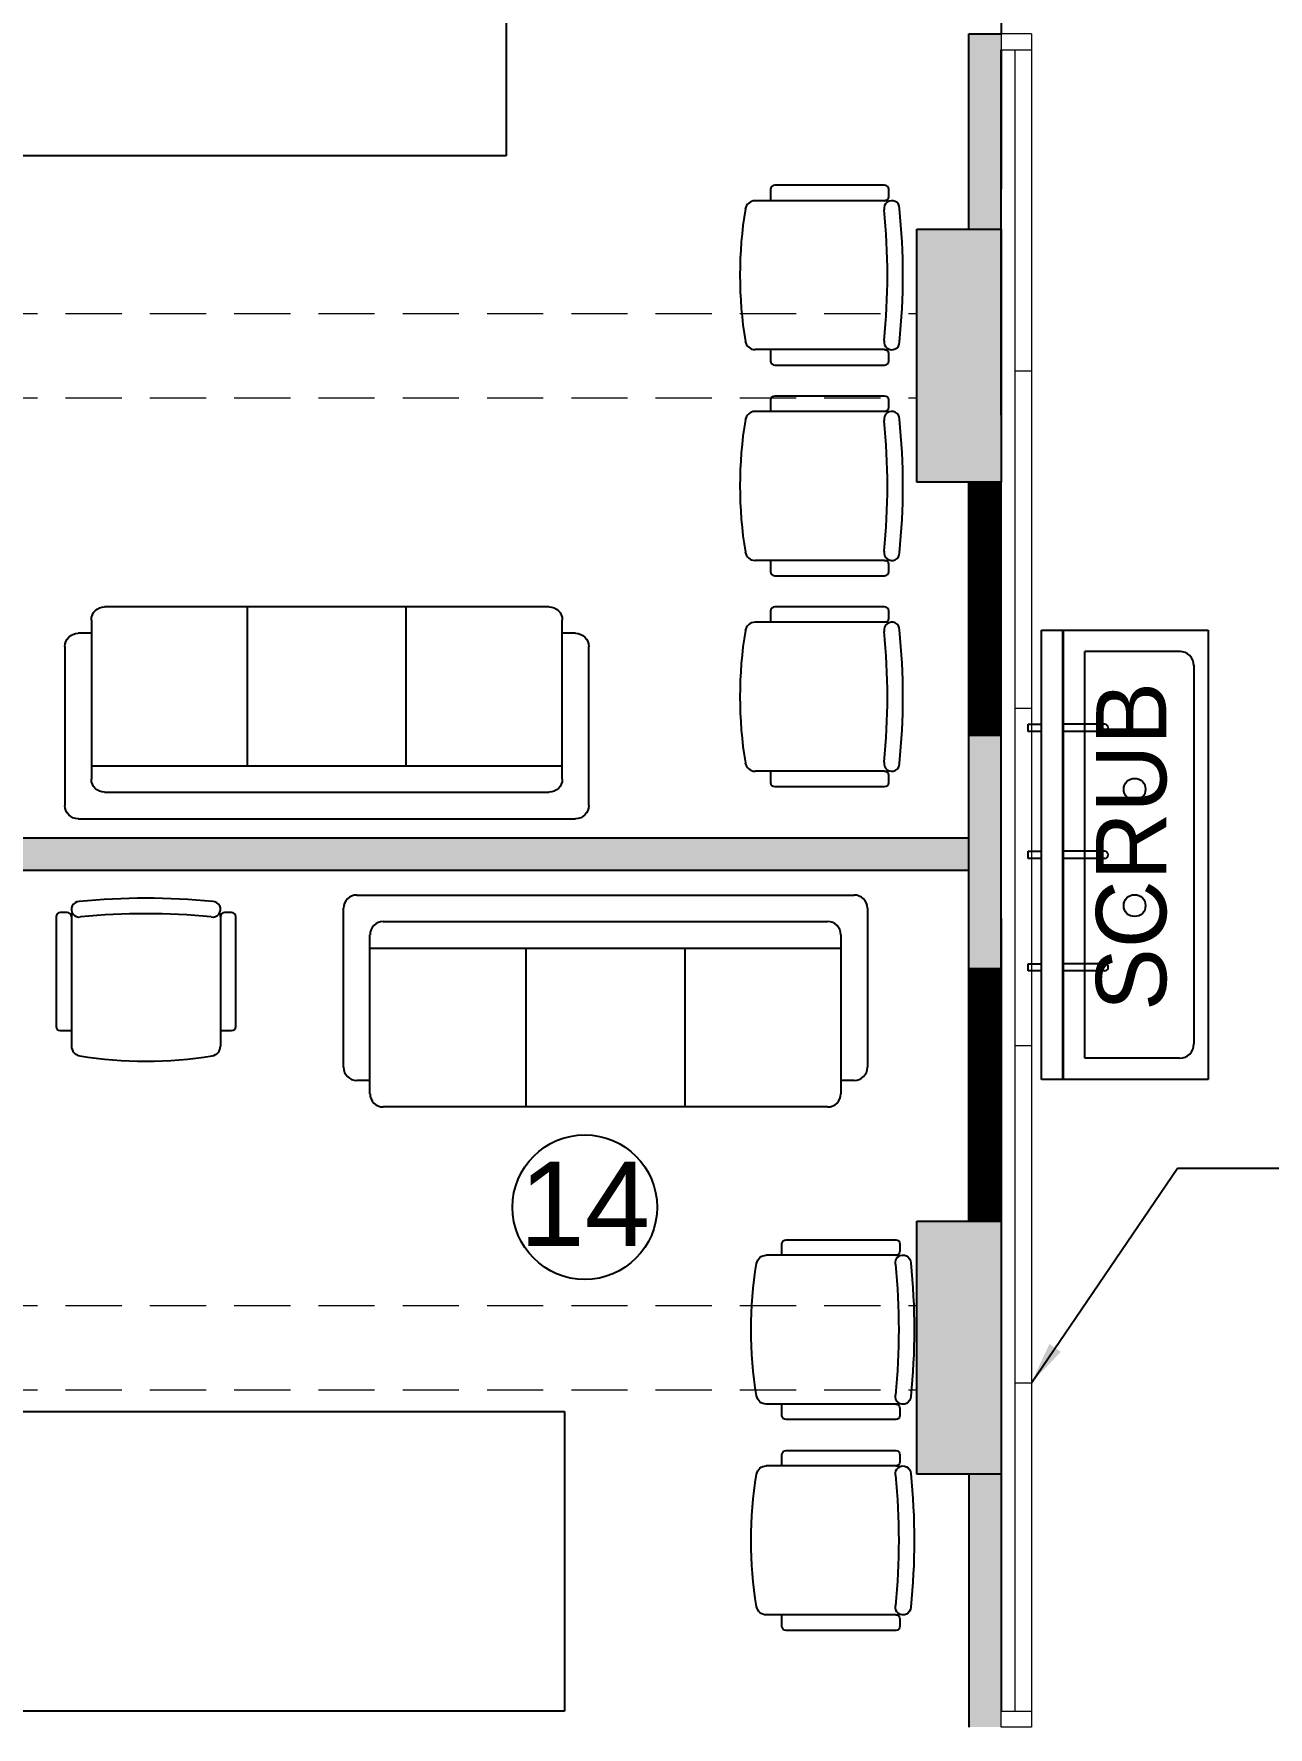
# Model space of a CAD drawing. Extents: x 11034434 to 11724204, y -4674497 to -3911811.
# Drawn here: x 11315328 to 11319720, y -4627642 to -4621617 of the extents above; entities that cross this region are included whole.
import ezdxf

# ---------------------------------------------------------------- set-up
doc = ezdxf.new("R2010")
doc.units = 0
doc.header["$MEASUREMENT"] = 0
doc.linetypes.add('HIDDEN', pattern=[0.375, 0.25, -0.125])
doc.layers.get('0').update_dxf_attribs({"color": 251, "linetype": 'CONTINUOUS'})
for name, color, linetype, lineweight in [('0.0', 251, 'CONTINUOUS', 0), ('2019.07.15_HOSPITAL FLOOR PLANS$0$AIIMS-Text', 8, 'CONTINUOUS', 9), ('WALL PANEL', 7, 'CONTINUOUS', 15)]:
    doc.layers.add(name, color=color, linetype=linetype, lineweight=lineweight)
for name, color, linetype in [('A- MEP Fixture', 8, 'CONTINUOUS'), ('BEAM', 251, 'CONTINUOUS'), ('dim ref', 251, 'CONTINUOUS'), ('HATCH', 251, 'CONTINUOUS'), ('HS', 251, 'CONTINUOUS')]:
    doc.layers.add(name, color=color, linetype=linetype)
doc.styles.add('0_RM-NM', font='arial.ttf')
doc.styles.add('2019.07.15_HOSPITAL FLOOR PLANS$0$Century Gothic', font='GOTHIC.TTF')
doc.styles.get("Standard").update_dxf_attribs({"font": 'arial.ttf'})
doc.dimstyles.new('Scale 50', dxfattribs={"dimscale": 0, "dimtxt": 150, "dimasz": 150, "dimexe": 0, "dimexo": 50, "dimgap": 0, "dimtad": 0, "dimtoh": 1, "dimdec": 0, "dimzin": 0, "dimdsep": 46, "dimtxsty": '0_RM-NM', "dimcen": 0, "dimdle": 100, "dimclrd": 204, "dimclre": 212, "dimclrt": 224, "dimadec": 0, "dimazin": 0, "dimtfac": 1, "dimtdec": 0, "dimtofl": 0, "dimtmove": 1, "dimatfit": 3, "dimfxl": 1, "dimtolj": 1, "dimtzin": 0, "dimlwe": -1, "dimarcsym": 0})

# ---------------------------------------------------------------- blocks, each defined once
blk = doc.blocks.new('sofa 6')
at = {"layer": 'A- MEP Fixture'}
for p, q in [((-1044.4, 890), (1044.4, 890)), ((-1100, 166.9), (-1100, 834.3)), ((1100, 834.3), (1100, 166.9)), ((-988.8, 55.6), (-988.8, 723.1)), ((-933.1, 778.7), (933.1, 778.7)), ((988.8, 723.1), (988.8, 55.6)), ((-988.8, 667.5), (988.8, 667.5)), ((-333.8, 667.5), (-333.8, 0)), ((333.7, 667.5), (333.7, 0)), ((-988.8, 111.2), (-1044.4, 111.2)), ((1044.4, 111.2), (988.8, 111.2)), ((933.1, 0), (-933.1, 0))]:
    blk.add_line(p, q, dxfattribs=at)
for centre, start, end in [((-1044.4, 834.3), 90, 180), ((1044.4, 834.3), 0, 90), ((-933.1, 723.1), 90, 180), ((933.1, 723.1), 0, 90), ((-1044.4, 166.9), 180, 270), ((1044.4, 166.9), 270, 0), ((-933.1, 55.6), 180, 270), ((933.1, 55.6), 270, 0)]:
    blk.add_arc(centre, 55.6, start, end, dxfattribs=at)
blk = doc.blocks.new('scr1')
at = {"color": 4}
for p, q in [((19255.6, 148251.3), (19255.6, 148298.9)), ((19255.6, 148298.9), (19281, 148298.9)), ((19281, 148298.9), (19281, 148251.3)), ((19656, 148251.3), (19656, 148298.9)), ((19656, 148298.9), (19681.4, 148298.9)), ((19681.4, 148298.9), (19681.4, 148251.3)), ((20107.7, 148251.3), (20107.7, 148298.9)), ((20107.7, 148298.9), (20133.1, 148298.9)), ((20133.1, 148298.9), (20133.1, 148251.3)), ((18868.7, 147658.4), (18868.7, 148251.3)), ((18868.7, 148251.3), (20468.6, 148251.3)), ((20468.6, 148251.3), (20468.6, 147658.4)), ((18868.7, 148175.1), (20468.6, 148175.1)), ((18868.7, 148173.5), (20468.6, 148173.5)), ((19255.6, 148026.6), (19255.6, 148173.5)), ((19255.6, 148026.6), (19255.6, 148173.5)), ((19281, 148026.6), (19281, 148173.5)), ((19281, 148026.6), (19281, 148173.5)), ((19656, 148026.7), (19656, 148173.5)), ((19656, 148026.7), (19656, 148173.5)), ((19681.4, 148026.7), (19681.4, 148173.5)), ((19681.4, 148026.7), (19681.4, 148173.5)), ((20107.7, 148026.7), (20107.7, 148173.5)), ((20107.7, 148026.7), (20107.7, 148173.5)), ((20133.1, 148026.7), (20133.1, 148173.5)), ((20133.1, 148026.7), (20133.1, 148173.5)), ((18944.9, 148097.3), (20392.4, 148097.3)), ((18944.9, 147760), (18944.9, 148097.3)), ((20392.4, 147760), (20392.4, 148097.3)), ((20392.4, 147757.1), (20392.4, 148097.3)), ((20343.1, 147709.2), (18995.7, 147709.2)), ((20468.6, 147658.4), (18868.7, 147658.4))]:
    blk.add_line(p, q, dxfattribs=at)
for centre in [(19487.9, 147920.2), (19901.7, 147920.2)]:
    blk.add_circle(centre, 38.9, dxfattribs=at)
for centre, radius, start, end in [((19268.3, 148026.6), 12.7, 180.00002, 359.99998), ((19268.3, 148026.6), 12.7, 180.00002, 359.99998), ((19668.7, 148026.7), 12.7, 180.00002, 359.99998), ((19668.7, 148026.7), 12.7, 180.00002, 359.99998), ((20120.4, 148026.7), 12.7, 180.00002, 359.99998), ((20120.4, 148026.7), 12.7, 180.00002, 359.99998), ((18995.7, 147760), 50.8, 180, 270), ((20341.6, 147760), 50.8, 270, 0)]:
    blk.add_arc(centre, radius, start, end, dxfattribs=at)

msp = doc.modelspace()

# ---------------------------------------------------------------- hatches: boundary and pattern name
at = {"ltscale": 500}
for points in [[(11318770.7, -4621616.6), (11318655.7, -4621616.6), (11318655.7, -4622312), (11318770.7, -4622312)], [(11318655.7, -4624112), (11318770.7, -4624112), (11318770.7, -4624942), (11318655.7, -4624942)], [(11318655.7, -4624477), (11312740.7, -4624477), (11312740.7, -4624592), (11318655.7, -4624592)], [(11318655.7, -4627642), (11318770.7, -4627642), (11318770.7, -4626742), (11318655.7, -4626742)]]:
    msp.add_hatch(color=256, dxfattribs=at).paths.add_polyline_path(points)
at = {"layer": 'HATCH', "ltscale": 500}
h = msp.add_hatch(color=251, dxfattribs=at)
h.dxf.hatch_style = 1
h.paths.add_polyline_path([(11284390.7, -4648802), (11284690.7, -4648802), (11284690.7, -4649702), (11284390.7, -4649702)])
h.paths.add_polyline_path([(11327800.7, -4652667), (11328700.7, -4652667), (11328700.7, -4652967), (11327800.7, -4652967)])
h.paths.add_polyline_path([(11302215.7, -4658732), (11302515.7, -4658732), (11302515.7, -4659632), (11302215.7, -4659632)])
h.paths.add_polyline_path([(11324600.7, -4658732), (11325200.7, -4658732), (11325200.7, -4659032), (11324600.7, -4659032)])
h.paths.add_polyline_path([(11280960.7, -4640612), (11281710.7, -4640612), (11281710.7, -4640912), (11280960.7, -4640912)])
h.paths.add_polyline_path([(11280960.7, -4644142), (11281860.7, -4644142), (11281860.7, -4644442), (11280960.7, -4644442)])
h.paths.add_polyline_path([(11317942.4, -4658632), (11318770.7, -4658632), (11318770.7, -4658932), (11317942.4, -4658932)])
h.paths.add_polyline_path([(11294185.7, -4658032), (11294485.7, -4658032), (11294485.7, -4658932), (11294185.7, -4658932)])
h.paths.add_polyline_path([(11288015.7, -4658182), (11288315.7, -4658182), (11288315.7, -4658932), (11288015.7, -4658932)])
h.paths.add_polyline_path([(11287690.7, -4658957), (11287990.7, -4658957), (11287990.7, -4659707), (11287690.7, -4659707)])
h.paths.add_polyline_path([(11280960.7, -4629742), (11281710.7, -4629742), (11281710.7, -4630042), (11280960.7, -4630042)])
h.paths.add_polyline_path([(11327800.7, -4629742), (11328700.7, -4629742), (11328700.7, -4630042), (11327800.7, -4630042)])
h.paths.add_polyline_path([(11280860.7, -4648802), (11281160.7, -4648802), (11281160.7, -4649702), (11280860.7, -4649702)])
h.paths.add_polyline_path([(11287690.7, -4658182), (11287990.7, -4658182), (11287990.7, -4658932), (11287690.7, -4658932)])
h.paths.add_polyline_path([(11327700.7, -4616012), (11328000.7, -4616012), (11328000.7, -4615033.7), (11327700.7, -4615033.7)])
h.paths.add_polyline_path([(11280960.7, -4637012), (11281710.7, -4637012), (11281710.7, -4637312), (11280960.7, -4637312)])
h.paths.add_polyline_path([(11309415.7, -4658732), (11309715.7, -4658732), (11309715.7, -4659632), (11309415.7, -4659632)])
h.paths.add_polyline_path([(11327800.7, -4609782), (11328700.7, -4609782), (11328700.7, -4610082), (11327800.7, -4610082)])
h.paths.add_polyline_path([(11327800.7, -4626142), (11328700.7, -4626142), (11328700.7, -4626442), (11327800.7, -4626442)])
h.paths.add_polyline_path([(11280960.7, -4633412), (11281710.7, -4633412), (11281710.7, -4633712), (11280960.7, -4633712)])
h.paths.add_polyline_path([(11313015.7, -4652702), (11313315.7, -4652702), (11313315.7, -4653602), (11313015.7, -4653602)])
h.paths.add_polyline_path([(11327800.7, -4633412), (11328700.7, -4633412), (11328700.7, -4633712), (11327800.7, -4633712)])
h.paths.add_polyline_path([(11286005.7, -4619012), (11286305.7, -4619012), (11286305.7, -4619612), (11286005.7, -4619612)])
h.paths.add_polyline_path([(11280960.7, -4619012), (11281860.7, -4619012), (11281860.7, -4619312), (11280960.7, -4619312)])
h.paths.add_polyline_path([(11327800.7, -4619012), (11328600.7, -4619012), (11328600.7, -4619312), (11327800.7, -4619312)])
h.paths.add_polyline_path([(11324600.7, -4647742), (11325299.6, -4647742), (11325299.6, -4648042), (11324600.7, -4648042)])
h.paths.add_polyline_path([(11321770.7, -4658632), (11322598.9, -4658632), (11322598.9, -4658932), (11321770.7, -4658932)])
h.paths.add_polyline_path([(11327800.7, -4640612), (11328700.7, -4640612), (11328700.7, -4640912), (11327800.7, -4640912)])
h.paths.add_polyline_path([(11286005.7, -4615412), (11286305.7, -4615412), (11286305.7, -4616012), (11286005.7, -4616012)])
h.paths.add_polyline_path([(11286330.7, -4615412), (11286630.7, -4615412), (11286630.7, -4616012), (11286330.7, -4616012)])
h.paths.add_polyline_path([(11282340.7, -4615112), (11282640.7, -4615112), (11282640.7, -4616012), (11282340.7, -4616012)])
h.paths.add_polyline_path([(11327800.7, -4658632), (11328700.7, -4658632), (11328700.7, -4658932), (11327800.7, -4658932)])
h.paths.add_polyline_path([(11300450.7, -4607482), (11300750.7, -4607482), (11300750.7, -4608382), (11300450.7, -4608382)])
h.paths.add_polyline_path([(11306480.7, -4607482), (11306780.7, -4607482), (11306780.7, -4608382), (11306480.7, -4608382)])
h.paths.add_polyline_path([(11284390.7, -4658182), (11284690.7, -4658182), (11284690.7, -4658932), (11284390.7, -4658932)])
h.paths.add_polyline_path([(11286330.7, -4619012), (11286630.7, -4619012), (11286630.7, -4619612), (11286330.7, -4619612)])
h.paths.add_polyline_path([(11297150.7, -4607482), (11297450.7, -4607482), (11297450.7, -4608382), (11297150.7, -4608382)])
h.paths.add_polyline_path([(11282340.7, -4609232), (11282640.7, -4609232), (11282640.7, -4609982), (11282340.7, -4609982)])
h.paths.add_polyline_path([(11286005.7, -4622612), (11286305.7, -4622612), (11286305.7, -4623212), (11286005.7, -4623212)])
h.paths.add_polyline_path([(11286330.7, -4623212), (11286630.7, -4623212), (11286630.7, -4622612), (11286330.7, -4622612)])
h.paths.add_polyline_path([(11284390.7, -4643692), (11284690.7, -4643692), (11284690.7, -4644442), (11284390.7, -4644442)])
h.paths.add_polyline_path([(11286005.7, -4609232), (11286305.7, -4609232), (11286305.7, -4609982), (11286005.7, -4609982)])
h.paths.add_polyline_path([(11283940.7, -4658957), (11284690.7, -4658957), (11284690.7, -4659257), (11283940.7, -4659257)])
h.paths.add_polyline_path([(11313015.7, -4658732), (11313315.7, -4658732), (11313315.7, -4659632), (11313015.7, -4659632)])
h.paths.add_polyline_path([(11284390.7, -4652702), (11284690.7, -4652702), (11284690.7, -4653452), (11284390.7, -4653452)])
h.paths.add_polyline_path([(11305815.7, -4658732), (11306115.7, -4658732), (11306115.7, -4659632), (11305815.7, -4659632)])
h.paths.add_polyline_path([(11327800.7, -4622612), (11328700.7, -4622612), (11328700.7, -4622912), (11327800.7, -4622912)])
h.paths.add_polyline_path([(11280960.7, -4626142), (11281710.7, -4626142), (11281710.7, -4626442), (11280960.7, -4626442)])
h.paths.add_polyline_path([(11321770.7, -4658957), (11322370.7, -4658957), (11322370.7, -4659257), (11321770.7, -4659257)])
h.paths.add_polyline_path([(11280685.7, -4658957), (11281435.7, -4658957), (11281435.7, -4659257), (11280685.7, -4659257)])
h.paths.add_polyline_path([(11318170.7, -4658957), (11318770.7, -4658957), (11318770.7, -4659257), (11318170.7, -4659257)])
h.paths.add_polyline_path([(11281860.7, -4622612), (11280960.7, -4622612), (11280960.7, -4622912), (11281860.7, -4622912)])
h.paths.add_polyline_path([(11294185.7, -4652702), (11294485.7, -4652702), (11294485.7, -4653602), (11294185.7, -4653602)])
h.paths.add_polyline_path([(11298615.7, -4658732), (11298915.7, -4658732), (11298915.7, -4659632), (11298615.7, -4659632)])
h.paths.add_polyline_path([(11318470.7, -4652702), (11318770.7, -4652702), (11318770.7, -4653602), (11318470.7, -4653602)])
h.paths.add_polyline_path([(11327800.7, -4644142), (11328700.7, -4644142), (11328700.7, -4644442), (11327800.7, -4644442)])
h.paths.add_polyline_path([(11327800.7, -4649402), (11328778.9, -4649402), (11328778.9, -4649702), (11327800.7, -4649702)])
h.paths.add_polyline_path([(11288760.7, -4609082), (11289060.7, -4609082), (11289060.7, -4609982), (11288760.7, -4609982)])
edge = h.paths.add_edge_path()
edge.add_line((11309265.7, -4609082), (11309265.7, -4609982))
edge.add_line((11321770.7, -4649702), (11322748.9, -4649702))
edge.add_line((11287690.7, -4643692), (11287690.7, -4644442))
edge.add_line((11309565.7, -4616012), (11309565.7, -4615112))
edge.add_line((11287990.7, -4653452), (11287990.7, -4652702))
edge.add_line((11288015.7, -4652702), (11288015.7, -4653452))
h.paths.add_polyline_path([(11306480.7, -4649402), (11307380.7, -4649402), (11307380.7, -4649702), (11306480.7, -4649702)], flags=17)
h.paths.add_polyline_path([(11291120.7, -4648802), (11291420.7, -4648802), (11291420.7, -4649702), (11291120.7, -4649702)], flags=17)
h.paths.add_polyline_path([(11288015.7, -4648952), (11288315.7, -4648952), (11288315.7, -4649702), (11288015.7, -4649702)], flags=17)
h.paths.add_polyline_path([(11288015.7, -4652702), (11288315.7, -4652702), (11288315.7, -4653452), (11288015.7, -4653452)], flags=17)
h.paths.add_polyline_path([(11296472.4, -4649402), (11297450.7, -4649402), (11297450.7, -4649702), (11296472.4, -4649702)], flags=17)
h.paths.add_polyline_path([(11298276.5, -4652702), (11299254.8, -4652702), (11299254.8, -4653002), (11298276.5, -4653002)], flags=17)
h.paths.add_polyline_path([(11311840.7, -4649402), (11312740.7, -4649402), (11312740.7, -4649702), (11311840.7, -4649702)], flags=17)
h.paths.add_polyline_path([(11300450.7, -4649402), (11301428.9, -4649402), (11301428.9, -4649702), (11300450.7, -4649702)], flags=17)
h.paths.add_polyline_path([(11317870.7, -4649402), (11318770.7, -4649402), (11318770.7, -4649702), (11317870.7, -4649702)], flags=17)
h.paths.add_polyline_path([(11287690.7, -4648952), (11287990.7, -4648952), (11287990.7, -4649702), (11287690.7, -4649702)], flags=17)
h.paths.add_polyline_path([(11287690.7, -4652702), (11287990.7, -4652702), (11287990.7, -4653452), (11287690.7, -4653452)], flags=17)
h.paths.add_polyline_path([(11311840.7, -4622612), (11312740.7, -4622612), (11312740.7, -4622912), (11311840.7, -4622912)], flags=17)
h.paths.add_polyline_path([(11306480.7, -4615412), (11306780.7, -4615412), (11306780.7, -4616012), (11306480.7, -4616012)], flags=16)
h.paths.add_polyline_path([(11306480.7, -4629742), (11307380.7, -4629742), (11307380.7, -4630042), (11306480.7, -4630042)], flags=17)
h.paths.add_polyline_path([(11303250.7, -4613552), (11303850.7, -4613552), (11303850.7, -4613852), (11303250.7, -4613852)], flags=17)
h.paths.add_polyline_path([(11303250.7, -4615712), (11303850.7, -4615712), (11303850.7, -4616012), (11303250.7, -4616012)], flags=16)
h.paths.add_polyline_path([(11311840.7, -4644142), (11312740.7, -4644142), (11312740.7, -4644442), (11311840.7, -4644442)], flags=17)
h.paths.add_polyline_path([(11287690.7, -4643692), (11287990.7, -4643692), (11287990.7, -4644442), (11287690.7, -4644442)], flags=17)
h.paths.add_polyline_path([(11297450.7, -4633712), (11296550.7, -4633712), (11296550.7, -4633412), (11297450.7, -4633412)], flags=17)
h.paths.add_polyline_path([(11290520.7, -4640612), (11291420.7, -4640612), (11291420.7, -4640912), (11290520.7, -4640912)], flags=17)
h.paths.add_polyline_path([(11297150.7, -4643842), (11297450.7, -4643842), (11297450.7, -4644742), (11297150.7, -4644742)], flags=17)
h.paths.add_polyline_path([(11290520.7, -4644142), (11291420.7, -4644142), (11291420.7, -4644442), (11290520.7, -4644442)], flags=17)
h.paths.add_polyline_path([(11306480.7, -4640612), (11307380.7, -4640612), (11307380.7, -4640912), (11306480.7, -4640912)], flags=17)
h.paths.add_polyline_path([(11288015.7, -4643692), (11288315.7, -4643692), (11288315.7, -4644442), (11288015.7, -4644442)], flags=17)
h.paths.add_polyline_path([(11290520.7, -4637012), (11291420.7, -4637012), (11291420.7, -4637312), (11290520.7, -4637312)], flags=17)
h.paths.add_polyline_path([(11311840.7, -4626142), (11312740.7, -4626142), (11312740.7, -4626442), (11311840.7, -4626442)], flags=17)
h.paths.add_polyline_path([(11311840.7, -4637012), (11312740.7, -4637012), (11312740.7, -4637312), (11311840.7, -4637312)], flags=17)
h.paths.add_polyline_path([(11311840.7, -4633412), (11312740.7, -4633412), (11312740.7, -4633712), (11311840.7, -4633712)], flags=17)
h.paths.add_polyline_path([(11315340.7, -4647742), (11315940.7, -4647742), (11315940.7, -4648042), (11315340.7, -4648042)], flags=17)
h.paths.add_polyline_path([(11321770.7, -4629742), (11322670.7, -4629742), (11322670.7, -4630042), (11321770.7, -4630042)], flags=17)
h.paths.add_polyline_path([(11317870.7, -4629742), (11318770.7, -4629742), (11318770.7, -4630042), (11317870.7, -4630042)], flags=17)
h.paths.add_polyline_path([(11300450.7, -4636712), (11300750.7, -4636712), (11300750.7, -4637612), (11300450.7, -4637612)], flags=17)
h.paths.add_polyline_path([(11306480.7, -4637012), (11307380.7, -4637012), (11307380.7, -4637312), (11306480.7, -4637312)], flags=17)
h.paths.add_polyline_path([(11321770.7, -4649402), (11322748.9, -4649402), (11322748.9, -4649702), (11321770.7, -4649702)], flags=17)
h.paths.add_polyline_path([(11297150.7, -4636712), (11297450.7, -4636712), (11297450.7, -4637612), (11297150.7, -4637612)], flags=17)
h.paths.add_polyline_path([(11318470.7, -4636712), (11318770.7, -4636712), (11318770.7, -4637612), (11318470.7, -4637612)], flags=17)
h.paths.add_polyline_path([(11300450.7, -4629742), (11301350.7, -4629742), (11301350.7, -4630042), (11300450.7, -4630042)], flags=17)
h.paths.add_polyline_path([(11313568.2, -4615712), (11314468.2, -4615712), (11314468.2, -4616012), (11313568.2, -4616012)], flags=17)
h.paths.add_polyline_path([(11317870.7, -4615712), (11318770.7, -4615712), (11318770.7, -4616012), (11317870.7, -4616012)], flags=17)
h.paths.add_polyline_path([(11321770.7, -4615712), (11322670.7, -4615712), (11322670.7, -4616012), (11321770.7, -4616012)], flags=17)
h.paths.add_polyline_path([(11306480.7, -4633412), (11307380.7, -4633412), (11307380.7, -4633712), (11306480.7, -4633712)], flags=17)
h.paths.add_polyline_path([(11300450.7, -4633412), (11301350.7, -4633412), (11301350.7, -4633712), (11300450.7, -4633712)], flags=17)
h.paths.add_polyline_path([(11294020.7, -4647742), (11294620.7, -4647742), (11294620.7, -4648042), (11294020.7, -4648042)], flags=17)
h.paths.add_polyline_path([(11306480.7, -4622612), (11307380.7, -4622612), (11307380.7, -4622912), (11306480.7, -4622912)], flags=17)
h.paths.add_polyline_path([(11290520.7, -4633412), (11291420.7, -4633412), (11291420.7, -4633712), (11290520.7, -4633712)], flags=17)
h.paths.add_polyline_path([(11321770.7, -4633412), (11322670.7, -4633412), (11322670.7, -4633712), (11321770.7, -4633712)], flags=17)
h.paths.add_polyline_path([(11317870.7, -4633412), (11318770.7, -4633412), (11318770.7, -4633712), (11317870.7, -4633712)], flags=17)
h.paths.add_polyline_path([(11321770.7, -4636712), (11322070.7, -4636712), (11322070.7, -4637612), (11321770.7, -4637612)], flags=17)
h.paths.add_polyline_path([(11300450.7, -4640312), (11300750.7, -4640312), (11300750.7, -4641212), (11300450.7, -4641212)], flags=17)
h.paths.add_polyline_path([(11321770.7, -4643842), (11322070.7, -4643842), (11322070.7, -4644742), (11321770.7, -4644742)], flags=17)
h.paths.add_polyline_path([(11306480.7, -4626142), (11307380.7, -4626142), (11307380.7, -4626442), (11306480.7, -4626442)], flags=17)
h.paths.add_polyline_path([(11318470.7, -4625842), (11318770.7, -4625842), (11318770.7, -4626742), (11318470.7, -4626742)], flags=17)
h.paths.add_polyline_path([(11321770.7, -4625842), (11322070.7, -4625842), (11322070.7, -4626742), (11321770.7, -4626742)], flags=17)
h.paths.add_polyline_path([(11296550.7, -4629742), (11297450.7, -4629742), (11297450.7, -4630042), (11296550.7, -4630042)], flags=17)
h.paths.add_polyline_path([(11311645.4, -4629741.8), (11312740.7, -4629742), (11312740.7, -4630042), (11311645.4, -4630041.8)], flags=17)
h.paths.add_polyline_path([(11290520.7, -4629742), (11291420.7, -4629742), (11291420.7, -4630042), (11290520.7, -4630042)], flags=17)
h.paths.add_polyline_path([(11305476.5, -4652702), (11306454.8, -4652702), (11306454.8, -4653002), (11305476.5, -4653002)], flags=17)
h.paths.add_polyline_path([(11297150.7, -4640312), (11297450.7, -4640312), (11297450.7, -4641212), (11297150.7, -4641212)], flags=17)
h.paths.add_polyline_path([(11293005.7, -4609982), (11293305.7, -4609982), (11293305.7, -4609182), (11293005.7, -4609182)], flags=17)
h.paths.add_polyline_path([(11321770.7, -4622312), (11322070.7, -4622312), (11322070.7, -4623212), (11321770.7, -4623212)], flags=17)
h.paths.add_polyline_path([(11297150.7, -4612952), (11297450.7, -4612952), (11297450.7, -4613852), (11297150.7, -4613852)], flags=17)
h.paths.add_polyline_path([(11311840.7, -4619012), (11312740.7, -4619012), (11312740.7, -4619312), (11311840.7, -4619312)], flags=17)
h.paths.add_polyline_path([(11306480.7, -4612952), (11306780.7, -4612952), (11306780.7, -4613852), (11306480.7, -4613852)], flags=17)
h.paths.add_polyline_path([(11293005.7, -4615112), (11293305.7, -4615112), (11293305.7, -4616012), (11293005.7, -4616012)], flags=17)
h.paths.add_polyline_path([(11309265.7, -4615112), (11309565.7, -4615112), (11309565.7, -4616012), (11309265.7, -4616012)], flags=16)
h.paths.add_polyline_path([(11290520.7, -4619012), (11291420.7, -4619012), (11291420.7, -4619312), (11290520.7, -4619312)], flags=17)
h.paths.add_polyline_path([(11300450.7, -4619012), (11301095.7, -4619012), (11301095.7, -4619312), (11300450.7, -4619312)], flags=17)
h.paths.add_polyline_path([(11288760.7, -4615112), (11289060.7, -4615112), (11289060.7, -4616012), (11288760.7, -4616012)], flags=17)
h.paths.add_polyline_path([(11318470.7, -4609082), (11318770.7, -4609082), (11318770.7, -4609982), (11318470.7, -4609982)], flags=17)
h.paths.add_polyline_path([(11297150.7, -4615112), (11297450.7, -4615112), (11297450.7, -4616012), (11297150.7, -4616012)], flags=17)
h.paths.add_polyline_path([(11313868.2, -4609082), (11314168.2, -4609082), (11314168.2, -4609982), (11313868.2, -4609982)], flags=17)
h.paths.add_polyline_path([(11321770.7, -4619012), (11322670.7, -4619012), (11322670.7, -4619312), (11321770.7, -4619312)], flags=17)
h.paths.add_polyline_path([(11297150.7, -4625842), (11297450.7, -4625842), (11297450.7, -4626742), (11297150.7, -4626742)], flags=17)
h.paths.add_polyline_path([(11290520.7, -4622612), (11291420.7, -4622612), (11291420.7, -4622912), (11290520.7, -4622912)], flags=17)
h.paths.add_polyline_path([(11309265.7, -4609082), (11309565.7, -4609082), (11309565.7, -4609982), (11309265.7, -4609982)], flags=17)
h.paths.add_polyline_path([(11317870.7, -4619012), (11318770.7, -4619012), (11318770.7, -4619312), (11317870.7, -4619312)], flags=17)
h.paths.add_polyline_path([(11321770.7, -4609082), (11322070.7, -4609082), (11322070.7, -4609982), (11321770.7, -4609982)], flags=17)
h.paths.add_polyline_path([(11309076.5, -4652702), (11310054.8, -4652702), (11310054.8, -4653002), (11309076.5, -4653002)], flags=17)
h.paths.add_polyline_path([(11306480.7, -4619012), (11307380.7, -4619012), (11307380.7, -4619312), (11306480.7, -4619312)], flags=17)
h.paths.add_polyline_path([(11306480.7, -4644142), (11307380.7, -4644142), (11307380.7, -4644442), (11306480.7, -4644442)], flags=17)
h.paths.add_polyline_path([(11300450.7, -4622312), (11300750.7, -4622312), (11300750.7, -4623212), (11300450.7, -4623212)], flags=17)
h.paths.add_polyline_path([(11311840.7, -4640612), (11312740.7, -4640612), (11312740.7, -4640912), (11311840.7, -4640912)], flags=17)
h.paths.add_polyline_path([(11297150.7, -4623212), (11297450.7, -4623212), (11297450.7, -4622314.4), (11297150.7, -4622314.4)], flags=17)
h.paths.add_polyline_path([(11318470.7, -4640312), (11318770.7, -4640312), (11318770.7, -4641212), (11318470.7, -4641212)], flags=17)
h.paths.add_polyline_path([(11300450.7, -4643842), (11300750.7, -4643842), (11300750.7, -4644742), (11300450.7, -4644742)], flags=17)
h.paths.add_polyline_path([(11321770.7, -4640312), (11322070.7, -4640312), (11322070.7, -4641212), (11321770.7, -4641212)], flags=17)
h.paths.add_polyline_path([(11296472.4, -4619012), (11297450.7, -4619012), (11297450.7, -4619312), (11296472.4, -4619312)], flags=17)
h.paths.add_polyline_path([(11318470.7, -4643842), (11318770.7, -4643842), (11318770.7, -4644742), (11318470.7, -4644742)], flags=17)
h.paths.add_polyline_path([(11300450.7, -4625842), (11300750.7, -4625842), (11300750.7, -4626742), (11300450.7, -4626742)], flags=17)
h.paths.add_polyline_path([(11290520.7, -4626142), (11291420.7, -4626142), (11291420.7, -4626442), (11290520.7, -4626442)], flags=17)
h.paths.add_polyline_path([(11318470.7, -4622312), (11318770.7, -4622312), (11318770.7, -4623212), (11318470.7, -4623212)], flags=17)
h.paths.add_polyline_path([(11322070.7, -4652759.1), (11321770.7, -4652759.1), (11321770.7, -4653680.2), (11322070.7, -4653680.2)])
at = {"layer": 'HS', "lineweight": -3, "ltscale": 500}
h = msp.add_hatch(dxfattribs=at)
h.set_pattern_fill('ANSI31', color=256, scale=10)
h.set_pattern_definition([(45, (0, 0), (-0.88388347648, 0.88388347648), [])])
h.paths.add_polyline_path([(11317635.2, -4629927), (11316735.2, -4629927), (11316735.2, -4630042), (11317635.2, -4630042)])
h.paths.add_polyline_path([(11313864.2, -4630042), (11313864.2, -4629927), (11312964.2, -4629927), (11312964.2, -4630042), (11313864.2, -4630042)], is_closed=False)
h.paths.add_polyline_path([(11318770.7, -4623212), (11318655.7, -4623212), (11318655.7, -4624112), (11318770.7, -4624112), (11318770.7, -4623212)])
h.paths.add_polyline_path([(11318770.7, -4625842), (11318770.7, -4624942), (11318655.7, -4624942), (11318655.7, -4625842)])

# ---------------------------------------------------------------- linework, layer by layer
at = {"lineweight": 25, "ltscale": 500}
for p, q in [((11318770.7, -4620116.6), (11318770.7, -4621616.6)), ((11318655.7, -4621616.6), (11318770.7, -4621616.6)), ((11318770.7, -4621673.7), (11318770.7, -4622168.9)), ((11318470.7, -4623212), (11318470.7, -4622312)), ((11318470.7, -4622312), (11318770.7, -4622312)), ((11318770.7, -4622312), (11318770.7, -4623212)), ((11318770.7, -4623212), (11318470.7, -4623212)), ((11318770.7, -4624763.9), (11318770.7, -4627584.8)), ((11318470.7, -4626742), (11318470.7, -4625842)), ((11318470.7, -4625842), (11318770.7, -4625842)), ((11318770.7, -4626742), (11318470.7, -4626742))]:
    msp.add_line(p, q, dxfattribs=at)
at = {"lineweight": 25}
for p, q in [((11317008.9, -4620984), (11317008.9, -4622050)), ((11318655.7, -4622312), (11318655.7, -4621616.6)), ((11318770.7, -4622973.5), (11318770.7, -4621673.7)), ((11317008.9, -4622050), (11314521.6, -4622050)), ((11317949.6, -4622170.3), (11317949.6, -4622210.3)), ((11318355.2, -4622155.3), (11317964.6, -4622155.3)), ((11318370.2, -4622195.3), (11318370.2, -4622170.3)), ((11318355.2, -4622210.3), (11317894.4, -4622210.3)), ((11318355.2, -4622740.3), (11317894.4, -4622740.3)), ((11317949.6, -4622740.3), (11317949.6, -4622780.3)), ((11317964.6, -4622795.3), (11318355.2, -4622795.3)), ((11318370.2, -4622780.3), (11318370.2, -4622755.3)), ((11317949.6, -4622920.3), (11317949.6, -4622960.3)), ((11318355.2, -4622905.3), (11317964.6, -4622905.3)), ((11318370.2, -4622945.3), (11318370.2, -4622920.3)), ((11318355.2, -4622960.3), (11317894.4, -4622960.3)), ((11318655.7, -4623212), (11318770.7, -4623212)), ((11318655.7, -4625842), (11318655.7, -4623212)), ((11318770.7, -4625842), (11318770.7, -4623212)), ((11318355.2, -4623490.3), (11317894.4, -4623490.3)), ((11317949.6, -4623490.3), (11317949.6, -4623530.3)), ((11318370.2, -4623530.3), (11318370.2, -4623505.3)), ((11317964.6, -4623545.3), (11318355.2, -4623545.3)), ((11318355.2, -4623710.3), (11317894.4, -4623710.3)), ((11317949.6, -4623670.3), (11317949.6, -4623710.3)), ((11318355.2, -4623655.3), (11317964.6, -4623655.3)), ((11318370.2, -4623695.3), (11318370.2, -4623670.3)), ((11318655.7, -4624112), (11318770.7, -4624112)), ((11318355.2, -4624240.3), (11317894.4, -4624240.3)), ((11317949.6, -4624240.3), (11317949.6, -4624280.3)), ((11318370.2, -4624280.3), (11318370.2, -4624255.3)), ((11317964.6, -4624295.3), (11318355.2, -4624295.3)), ((11312740.7, -4624477), (11318655.7, -4624477)), ((11312740.7, -4624592), (11318655.7, -4624592)), ((11315406.8, -4624758), (11315406.8, -4625148.5)), ((11315446.8, -4624743), (11315421.8, -4624743)), ((11315461.8, -4624758), (11315461.8, -4625218.7)), ((11315991.8, -4624758), (11315991.8, -4625218.7)), ((11316031.8, -4624743), (11316006.8, -4624743)), ((11316046.8, -4625148.5), (11316046.8, -4624758)), ((11318655.7, -4624942), (11318770.7, -4624942)), ((11315421.8, -4625163.5), (11315461.8, -4625163.5)), ((11315991.8, -4625163.5), (11316031.8, -4625163.5)), ((11318655.7, -4625842), (11318770.7, -4625842)), ((11317989.6, -4625962.6), (11317989.6, -4625922.6)), ((11318004.6, -4625907.6), (11318395.2, -4625907.6)), ((11318410.2, -4625922.6), (11318410.2, -4625947.6)), ((11318395.2, -4625962.6), (11317934.4, -4625962.6)), ((11314729.3, -4626518.6), (11317216.5, -4626518.6)), ((11317216.5, -4626518.6), (11317216.5, -4627584.6)), ((11318395.2, -4626492.6), (11317934.4, -4626492.6)), ((11317989.6, -4626532.6), (11317989.6, -4626492.6)), ((11318410.2, -4626507.6), (11318410.2, -4626532.6)), ((11318395.2, -4626547.6), (11318004.6, -4626547.6)), ((11318004.6, -4626657.6), (11318395.2, -4626657.6)), ((11318395.2, -4626712.6), (11317934.4, -4626712.6)), ((11317989.6, -4626712.6), (11317989.6, -4626672.6)), ((11318410.2, -4626672.6), (11318410.2, -4626697.6)), ((11318655.7, -4626742), (11318655.7, -4627642)), ((11318395.2, -4627242.6), (11317934.4, -4627242.6)), ((11317989.6, -4627282.6), (11317989.6, -4627242.6)), ((11318410.2, -4627257.6), (11318410.2, -4627282.6)), ((11318395.2, -4627297.6), (11318004.6, -4627297.6)), ((11317216.5, -4627584.6), (11314729.3, -4627584.6))]:
    msp.add_line(p, q, dxfattribs=at)
at = {"lineweight": -3, "ltscale": 500}
msp.add_circle((11317288.6, -4625791.8), 257.3, dxfattribs=at)
for centre, radius, start, end in [((11317964.6, -4622170.3), 15, 90, 180), ((11318355.2, -4622170.3), 15, 0, 90), ((11318355.2, -4622195.3), 15, 270, 0), ((11319292.2, -4622475.3), 1451.5, 170.65572, 189.34428), ((11317894.4, -4622245.3), 35, 90, 170.65572), ((11318381.1, -4622237.5), 27.5, 0, 190.8492), ((11316017.3, -4622475.3), 2348.3, 354.31554, 5.68446), ((11318358.8, -4622226.9), 17, 54.80931, 102.49812), ((11316072.3, -4622475.3), 2348.3, 354.18868, 5.81132), ((11317894.4, -4622705.3), 35, 189.34428, 270), ((11318381.1, -4622713.1), 27.5, 169.1508, 0), ((11318358.8, -4622723.7), 17, 257.50188, 305.19069), ((11318355.2, -4622755.3), 15, 0, 90), ((11317964.6, -4622780.3), 15, 180, 270), ((11318355.2, -4622780.3), 15, 270, 0), ((11317964.6, -4622920.3), 15, 90, 180), ((11318355.2, -4622920.3), 15, 0, 90), ((11319292.2, -4623225.3), 1451.5, 170.65572, 189.34428), ((11317894.4, -4622995.3), 35, 90, 170.65572), ((11318381.1, -4622987.5), 27.5, 0, 190.8492), ((11318355.2, -4622945.3), 15, 270, 0), ((11318358.8, -4622976.9), 17, 54.80931, 102.49812), ((11316072.3, -4623225.3), 2348.3, 354.18868, 5.81132), ((11316017.3, -4623225.3), 2348.3, 354.31554, 5.68446), ((11317894.4, -4623455.3), 35, 189.34428, 270), ((11318381.1, -4623463.1), 27.5, 169.1508, 0), ((11317964.6, -4623530.3), 15, 180, 270), ((11318358.8, -4623473.7), 17, 257.50188, 305.19069), ((11318355.2, -4623505.3), 15, 0, 90), ((11318355.2, -4623530.3), 15, 270, 0), ((11317894.4, -4623745.3), 35, 90, 170.65572), ((11317964.6, -4623670.3), 15, 90, 180), ((11318381.1, -4623737.5), 27.5, 0, 190.8492), ((11318355.2, -4623670.3), 15, 0, 90), ((11318355.2, -4623695.3), 15, 270, 0), ((11318358.8, -4623726.9), 17, 54.80931, 102.49812), ((11319292.2, -4623975.3), 1451.5, 170.65572, 189.34428), ((11316017.3, -4623975.3), 2348.3, 354.31554, 5.68446), ((11316072.3, -4623975.3), 2348.3, 354.18868, 5.81132), ((11317894.4, -4624205.3), 35, 189.34428, 270), ((11318381.1, -4624213.1), 27.5, 169.1508, 0), ((11318358.8, -4624223.7), 17, 257.50188, 305.19069), ((11318355.2, -4624255.3), 15, 0, 90), ((11317964.6, -4624280.3), 15, 180, 270), ((11318355.2, -4624280.3), 15, 270, 0)]:
    msp.add_arc(centre, radius, start, end)
for centre, major_axis, start_param, end_param in [((11315489, -4624732), (17.3, 21.3), 0.681955, 4.012901), ((11315726.8, -4627040.8), (136, -2344.4), 2.9822, 3.185054), ((11315964.6, -4624732), (17.4, -21.3), -0.873298, 2.457649), ((11315421.8, -4624758), (10.6, 10.6), 0.785398, 2.356194), ((11315446.8, -4624758), (10.6, -10.6), 0.785398, 2.356194), ((11315478.4, -4624754.3), (12, -12), 3.312797, 4.145124), ((11315726.8, -4627095.8), (2311.6, 413.7), 1.294484, 1.492909), ((11315975.2, -4624754.3), (12, -12), 0.567265, 1.399592), ((11316006.8, -4624758), (10.6, 10.6), 0.785398, 2.356194), ((11316031.8, -4624758), (10.6, -10.6), 0.785398, 2.356194), ((11315421.8, -4625148.5), (10.6, -10.6), 3.926991, 5.497787), ((11316031.8, -4625148.5), (10.6, 10.6), 3.926991, 5.497787), ((11315496.8, -4625218.7), (24.7, 24.7), 2.356194, 3.763902), ((11315956.8, -4625218.7), (24.7, 24.7), 4.090079, 5.497787), ((11315726.8, -4623820.9), (1451.5, 10.8), 4.541871, 4.868048)]:
    msp.add_ellipse(centre, major_axis=major_axis, ratio=1, start_param=start_param, end_param=end_param)
at = {"extrusion": (0, 0, -1)}
for centre, major_axis, start_param, end_param in [((11318004.6, -4625922.6), (10.6, 10.6), 3.926991, 5.497787), ((11318395.2, -4625922.6), (-10.6, 10.6), 0.785398, 2.356194), ((11319332.2, -4626227.6), (10.8, 1451.5), 4.541871, 4.868048), ((11317934.4, -4625997.6), (24.7, 24.7), 4.090079, 5.497787), ((11318421.1, -4625989.9), (-21.3, 17.4), -0.873298, 2.457649), ((11316057.3, -4626227.6), (413.7, 2311.6), 1.294484, 1.492909), ((11318395.2, -4625947.6), (10.6, 10.6), 0.785398, 2.356194), ((11318398.8, -4625979.3), (-12, 12), 0.567265, 1.399592), ((11316112.3, -4626227.6), (-2344.4, 136), 2.9822, 3.185054), ((11317934.4, -4626457.6), (24.7, 24.7), 2.356194, 3.763902), ((11318421.1, -4626465.4), (21.3, 17.3), 0.681955, 4.012901), ((11318004.6, -4626532.6), (-10.6, 10.6), 3.926991, 5.497787), ((11318398.8, -4626476), (-12, 12), 3.312797, 4.145124), ((11318395.2, -4626507.6), (-10.6, 10.6), 0.785398, 2.356194), ((11318395.2, -4626532.6), (10.6, 10.6), 0.785398, 2.356194), ((11318004.6, -4626672.6), (10.6, 10.6), 3.926991, 5.497787), ((11318395.2, -4626672.6), (-10.6, 10.6), 0.785398, 2.356194), ((11317934.4, -4626747.6), (24.7, 24.7), 4.090079, 5.497787), ((11318421.1, -4626739.9), (-21.3, 17.4), -0.873298, 2.457649), ((11318395.2, -4626697.6), (10.6, 10.6), 0.785398, 2.356194), ((11318398.8, -4626729.3), (-12, 12), 0.567265, 1.399592), ((11319332.2, -4626977.6), (10.8, 1451.5), 4.541871, 4.868048), ((11316057.3, -4626977.6), (413.7, 2311.6), 1.294484, 1.492909), ((11316112.3, -4626977.6), (-2344.4, 136), 2.9822, 3.185054), ((11317934.4, -4627207.6), (24.7, 24.7), 2.356194, 3.763902), ((11318421.1, -4627215.4), (21.3, 17.3), 0.681955, 4.012901), ((11318398.8, -4627226), (-12, 12), 3.312797, 4.145124), ((11318395.2, -4627257.6), (-10.6, 10.6), 0.785398, 2.356194), ((11318004.6, -4627282.6), (-10.6, 10.6), 3.926991, 5.497787), ((11318395.2, -4627282.6), (10.6, 10.6), 0.785398, 2.356194)]:
    msp.add_ellipse(centre, major_axis=major_axis, ratio=1, start_param=start_param, end_param=end_param, dxfattribs=at)
at = {"layer": 'BEAM', "linetype": 'HIDDEN', "lineweight": 18, "ltscale": 800}
for p, q in [((11312740.7, -4622612), (11318470.7, -4622612)), ((11312740.7, -4622912), (11318470.7, -4622912)), ((11312740.7, -4626142), (11318470.7, -4626142)), ((11312740.7, -4626442), (11318470.7, -4626442))]:
    msp.add_line(p, q, dxfattribs=at)
at = {"layer": 'WALL PANEL', "color": 150, "lineweight": 15}
msp.add_line((11318820.7, -4627584.8), (11318820.7, -4621673.7), dxfattribs=at)
for points in [[(11318709.6, -4621616.6), (11318766.7, -4621616.6)], [(11318877.8, -4621616.6), (11318770.7, -4621616.6), (11318770.7, -4621673.7), (11318877.8, -4621673.7)], [(11318877.8, -4621616.6), (11318877.8, -4627642), (11318820.7, -4627642)], [(11318877.8, -4622816.6), (11318820.7, -4622816.6)], [(11318820.7, -4624016.6), (11318877.8, -4624016.6)], [(11318820.7, -4625216.6), (11318877.8, -4625216.6)], [(11318820.7, -4626416.6), (11318877.8, -4626416.6)]]:
    msp.add_lwpolyline(points, dxfattribs=at)
msp.add_lwpolyline([(11318770.7, -4627642), (11318770.7, -4627584.8), (11318877.8, -4627584.8), (11318877.8, -4627642)], close=True, dxfattribs=at)

# ---------------------------------------------------------------- block references
at = {"layer": '0.0', "xscale": -0.8474645360256545, "yscale": 0.8474645360420254, "zscale": 0.8474645360422393, "rotation": 180}
msp.add_blockref('sofa 6', (11316370.6, -4623655.3), dxfattribs=at)
at = {"layer": '0.0', "xscale": 0.8474645360256545, "yscale": 0.8474645360256545, "zscale": 0.8474645360256545}
msp.add_blockref('sofa 6', (11317362.1, -4625435.2), dxfattribs=at)
at = {"layer": 'A- MEP Fixture', "rotation": 90}
msp.add_blockref('scr1', (11467165.4, -4644206.5), dxfattribs=at)

# ---------------------------------------------------------------- texts
at = {"lineweight": 20}
msp.add_text('14', height=300, dxfattribs=at).set_placement((11317055.5, -4625930.1))
at = {"layer": '2019.07.15_HOSPITAL FLOOR PLANS$0$AIIMS-Text', "color": 7, "extrusion": (-1.03284e-07, -0.000115429, 1), "insert": (11319361.3, -4625072.1, -33.4), "char_height": 250, "width": 1127.932, "attachment_point": 7, "text_direction": (0.000352, 1, 0.000115), "style": '2019.07.15_HOSPITAL FLOOR PLANS$0$Century Gothic'}
msp.add_mtext('\\pxqc;SCRUB', dxfattribs=at)

# ---------------------------------------------------------------- leaders
at = {"layer": 'dim ref', "color": 5}
msp.add_leader([(11318877.8, -4626416.6), (11319398.2, -4625652.6), (11320077.6, -4625652.6)], dimstyle='Scale 50', override={"dimscale": 1}, dxfattribs=at)

doc.saveas('drawing.dxf')
